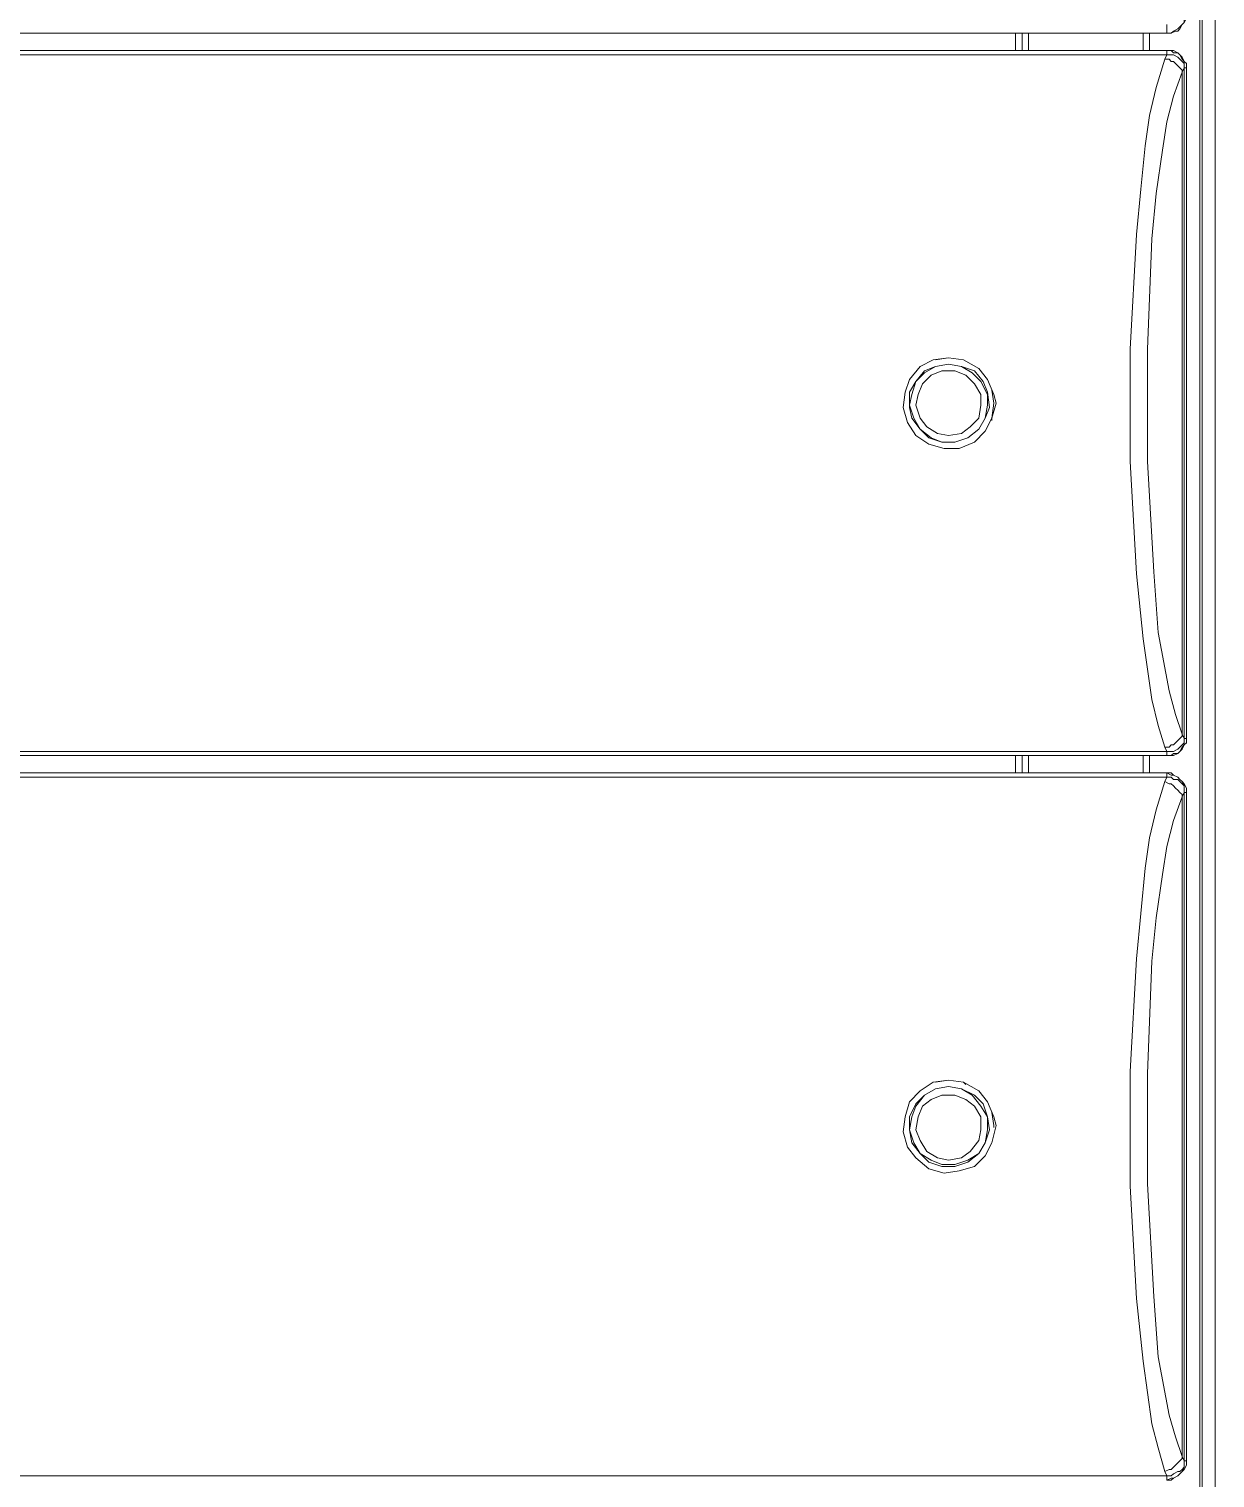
# Model space of a CAD drawing. Header units: centimetres. Extents: x 1.7 to 14.7, y -6.1 to 6.1.
# Drawn here: x 5.97 to 7.904, y -2.346 to 0.018 of the extents above; entities that cross this region are included whole.
import ezdxf

# ---------------------------------------------------------------- set-up
doc = ezdxf.new("R2010")
doc.units = ezdxf.units.CM
doc.header["$MEASUREMENT"] = 0
doc.layers.add('Camada 1', color=7, linetype='Continuous')

msp = doc.modelspace()

# ---------------------------------------------------------------- linework, layer by layer
at = {"layer": 'Camada 1', "color": 251, "lineweight": 9}
for points in [[(7.90438, 3.57187), (7.90438, 3.57187), (7.90438, -3.57815), (7.90438, -3.57815)], [(7.87967, 3.54011), (7.87967, 3.54011), (7.87967, -3.54286), (7.87967, -3.54286)], [(7.8832, -3.54639), (7.8832, -3.54639), (7.8832, 3.54364), (7.8832, 3.54364)], [(7.82602, 0.01097), (7.82602, 0.01097), (4.1148, 0.01097), (4.1148, 0.01097)], [(4.1148, 0.01097), (4.1148, 0.01097), (7.82602, 0.01097), (7.82602, 0.01097)], [(7.57908, -0.01726), (7.57908, -0.01726), (7.57908, 0.01097), (7.57908, 0.01097)], [(7.58966, 0.01097), (7.58966, 0.01097), (7.58966, -0.01726), (7.58966, -0.01726)], [(7.58966, -0.01726), (7.58966, -0.01726), (7.58966, 0.01097), (7.58966, 0.01097)], [(7.60024, 0.01097), (7.60024, 0.01097), (7.60024, -0.01726), (7.60024, -0.01726)], [(7.78722, -0.01726), (7.78722, -0.01726), (7.78722, 0.01097), (7.78722, 0.01097)], [(7.78722, -0.01726), (7.78722, -0.01726), (7.78722, 0.01097), (7.78722, 0.01097)], [(7.7978, 0.01097), (7.7978, 0.01097), (7.7978, -0.01726), (7.7978, -0.01726)], [(7.82602, 0.01097), (7.82602, 0.01097), (7.82602, 0.01097), (7.82602, 0.01097)], [(4.1148, -0.01726), (4.1148, -0.01726), (7.82602, -0.01726), (7.82602, -0.01726)], [(7.82602, -0.01726), (7.82602, -0.01726), (4.1148, -0.01726), (4.1148, -0.01726)], [(7.82602, -0.01726), (7.82602, -0.01726), (7.82602, -0.01726), (7.82602, -0.01726)], [(7.82602, -0.01726), (7.82602, -0.01726), (7.82602, -0.01726), (7.82602, -0.01726)], [(7.82602, -0.02431), (7.82602, -0.02431), (4.1148, -0.02431), (4.1148, -0.02431)], [(7.82249, -0.03137), (7.82249, -0.03137), (7.82602, -0.02431), (7.82602, -0.02431)], [(7.85424, -0.04548), (7.85424, -0.04548), (7.85072, -0.05253), (7.85072, -0.05253)], [(7.85424, -0.04548), (7.85424, -0.04548), (7.85424, -0.04548), (7.85424, -0.04548)], [(7.85424, -0.04548), (7.85424, -0.04548), (7.85424, -1.13909), (7.85424, -1.13909)], [(7.85777, -0.04548), (7.85777, -0.04548), (7.85424, -0.04548), (7.85424, -0.04548)], [(7.85777, -1.13909), (7.85777, -1.13909), (7.85777, -0.04548), (7.85777, -0.04548)], [(7.85072, -1.13203), (7.85072, -1.13203), (7.85072, -0.05253), (7.85072, -0.05253)], [(7.44855, -0.52173), (7.44855, -0.52173), (7.46972, -0.5182), (7.46972, -0.5182)], [(7.85072, -1.13203), (7.85072, -1.13203), (7.85424, -1.13909), (7.85424, -1.13909)], [(7.82602, -1.16026), (7.82602, -1.16026), (7.82249, -1.1532), (7.82249, -1.1532)], [(7.85424, -1.13909), (7.85424, -1.13909), (7.85424, -1.13909), (7.85424, -1.13909)], [(7.85424, -1.13909), (7.85424, -1.13909), (7.85777, -1.13909), (7.85777, -1.13909)], [(4.1148, -1.16026), (4.1148, -1.16026), (7.82602, -1.16026), (7.82602, -1.16026)], [(7.82602, -1.16731), (7.82602, -1.16731), (4.1148, -1.16731), (4.1148, -1.16731)], [(4.1148, -1.16731), (4.1148, -1.16731), (7.82602, -1.16731), (7.82602, -1.16731)], [(7.57908, -1.19554), (7.57908, -1.19554), (7.57908, -1.16731), (7.57908, -1.16731)], [(7.58966, -1.16731), (7.58966, -1.16731), (7.58966, -1.19554), (7.58966, -1.19554)], [(7.58966, -1.19554), (7.58966, -1.19554), (7.58966, -1.16731), (7.58966, -1.16731)], [(7.60024, -1.16731), (7.60024, -1.16731), (7.60024, -1.19554), (7.60024, -1.19554)], [(7.78722, -1.19554), (7.78722, -1.19554), (7.78722, -1.16731), (7.78722, -1.16731)], [(7.78722, -1.19554), (7.78722, -1.19554), (7.78722, -1.16731), (7.78722, -1.16731)], [(7.7978, -1.16731), (7.7978, -1.16731), (7.7978, -1.19554), (7.7978, -1.19554)], [(7.82602, -1.16731), (7.82602, -1.16731), (7.82602, -1.16731), (7.82602, -1.16731)], [(7.82602, -1.16731), (7.82602, -1.16731), (7.82602, -1.16731), (7.82602, -1.16731)], [(4.1148, -1.19554), (4.1148, -1.19554), (7.82602, -1.19554), (7.82602, -1.19554)], [(7.82602, -1.19554), (7.82602, -1.19554), (4.1148, -1.19554), (4.1148, -1.19554)], [(7.82602, -1.20259), (7.82602, -1.20259), (4.1148, -1.20259), (4.1148, -1.20259)], [(7.82249, -1.20965), (7.82249, -1.20965), (7.82602, -1.20259), (7.82602, -1.20259)], [(7.82602, -1.19554), (7.82602, -1.19554), (7.82602, -1.19554), (7.82602, -1.19554)], [(7.82602, -1.19554), (7.82602, -1.19554), (7.82602, -1.19554), (7.82602, -1.19554)], [(7.85424, -1.22729), (7.85424, -1.22729), (7.85072, -1.23434), (7.85072, -1.23434)], [(7.85424, -1.22729), (7.85424, -1.22729), (7.85424, -1.22729), (7.85424, -1.22729)], [(7.85424, -1.22729), (7.85424, -1.22729), (7.85424, -2.31737), (7.85424, -2.31737)], [(7.85777, -1.22729), (7.85777, -1.22729), (7.85424, -1.22729), (7.85424, -1.22729)], [(7.85777, -2.31737), (7.85777, -2.31737), (7.85777, -1.22729), (7.85777, -1.22729)], [(7.85072, -2.31031), (7.85072, -2.31031), (7.85072, -1.23434), (7.85072, -1.23434)], [(7.44855, -1.70001), (7.44855, -1.70001), (7.46972, -1.69648), (7.46972, -1.69648)], [(7.85072, -2.31031), (7.85072, -2.31031), (7.85424, -2.31737), (7.85424, -2.31737)], [(7.82602, -2.34206), (7.82602, -2.34206), (7.82249, -2.33501), (7.82249, -2.33501)], [(7.85424, -2.31737), (7.85424, -2.31737), (7.85424, -2.31737), (7.85424, -2.31737)], [(7.85424, -2.31737), (7.85424, -2.31737), (7.85777, -2.31737), (7.85777, -2.31737)], [(4.1148, -2.34206), (4.1148, -2.34206), (7.82602, -2.34206), (7.82602, -2.34206)]]:
    msp.add_open_spline(points, degree=3, dxfattribs=at)
for points, knots in [([(7.82602, 0.01097), (7.82602, 0.01097), (7.83308, 0.01097), (7.83308, 0.01097), (7.83308, 0.01097), (7.83661, 0.01449), (7.83661, 0.01449), (7.83661, 0.01449), (7.84366, 0.01802), (7.84366, 0.01802), (7.84366, 0.01802), (7.84719, 0.02155), (7.84719, 0.02155), (7.84719, 0.02155), (7.85072, 0.02508), (7.85072, 0.02508), (7.85072, 0.02508), (7.85424, 0.0286), (7.85424, 0.0286), (7.85424, 0.0286), (7.85424, 0.03566), (7.85424, 0.03566), (7.85424, 0.03566), (7.85424, 0.04272), (7.85424, 0.04272)], [0, 0, 0, 0, 0.125, 0.125, 0.125, 0.25, 0.25, 0.25, 0.375, 0.375, 0.375, 0.5, 0.5, 0.5, 0.625, 0.625, 0.625, 0.75, 0.75, 0.75, 0.875, 0.875, 0.875, 1, 1, 1, 1]), ([(7.85777, 0.03919), (7.85777, 0.03919), (7.85777, 0.03566), (7.85777, 0.03566), (7.85777, 0.03566), (7.85424, 0.0286), (7.85424, 0.0286), (7.85424, 0.0286), (7.85072, 0.02508), (7.85072, 0.02508), (7.85072, 0.02508), (7.84719, 0.01802), (7.84719, 0.01802), (7.84719, 0.01802), (7.84366, 0.01449), (7.84366, 0.01449), (7.84366, 0.01449), (7.84013, 0.01449), (7.84013, 0.01449), (7.84013, 0.01449), (7.83308, 0.01097), (7.83308, 0.01097), (7.83308, 0.01097), (7.82602, 0.01097), (7.82602, 0.01097)], [0, 0, 0, 0, 0.125, 0.125, 0.125, 0.25, 0.25, 0.25, 0.375, 0.375, 0.375, 0.5, 0.5, 0.5, 0.625, 0.625, 0.625, 0.75, 0.75, 0.75, 0.875, 0.875, 0.875, 1, 1, 1, 1]), ([(7.82602, 0.01097), (7.82602, 0.01097), (7.82602, 0.01097), (7.82602, 0.01097), (7.82602, 0.01097), (7.82602, 0.01449), (7.82602, 0.01449), (7.82602, 0.01449), (7.82602, 0.01802), (7.82602, 0.01802), (7.82602, 0.01802), (7.82602, 0.02155), (7.82602, 0.02155), (7.82602, 0.02155), (7.82602, 0.02508), (7.82602, 0.02508)], [0, 0, 0, 0, 0.2, 0.2, 0.2, 0.4, 0.4, 0.4, 0.6, 0.6, 0.6, 0.8, 0.8, 0.8, 1, 1, 1, 1]), ([(7.82602, -0.01726), (7.82602, -0.01726), (7.83308, -0.01726), (7.83308, -0.01726), (7.83308, -0.01726), (7.83661, -0.02079), (7.83661, -0.02079), (7.83661, -0.02079), (7.84366, -0.02079), (7.84366, -0.02079), (7.84366, -0.02079), (7.84719, -0.02431), (7.84719, -0.02431), (7.84719, -0.02431), (7.85072, -0.03137), (7.85072, -0.03137), (7.85072, -0.03137), (7.85424, -0.0349), (7.85424, -0.0349), (7.85424, -0.0349), (7.85424, -0.04195), (7.85424, -0.04195), (7.85424, -0.04195), (7.85424, -0.04548), (7.85424, -0.04548)], [0, 0, 0, 0, 0.125, 0.125, 0.125, 0.25, 0.25, 0.25, 0.375, 0.375, 0.375, 0.5, 0.5, 0.5, 0.625, 0.625, 0.625, 0.75, 0.75, 0.75, 0.875, 0.875, 0.875, 1, 1, 1, 1]), ([(7.82602, -0.02431), (7.82602, -0.02431), (7.82602, -0.02079), (7.82602, -0.02079), (7.82602, -0.02079), (7.82602, -0.01726), (7.82602, -0.01726)], [0, 0, 0, 0, 0.5, 0.5, 0.5, 1, 1, 1, 1]), ([(7.82602, -0.01726), (7.82602, -0.01726), (7.83308, -0.01726), (7.83308, -0.01726), (7.83308, -0.01726), (7.83661, -0.02079), (7.83661, -0.02079), (7.83661, -0.02079), (7.84366, -0.02079), (7.84366, -0.02079), (7.84366, -0.02079), (7.84719, -0.02431), (7.84719, -0.02431), (7.84719, -0.02431), (7.85072, -0.03137), (7.85072, -0.03137), (7.85072, -0.03137), (7.85424, -0.0349), (7.85424, -0.0349), (7.85424, -0.0349), (7.85424, -0.04195), (7.85424, -0.04195), (7.85424, -0.04195), (7.85424, -0.04548), (7.85424, -0.04548)], [0, 0, 0, 0, 0.125, 0.125, 0.125, 0.25, 0.25, 0.25, 0.375, 0.375, 0.375, 0.5, 0.5, 0.5, 0.625, 0.625, 0.625, 0.75, 0.75, 0.75, 0.875, 0.875, 0.875, 1, 1, 1, 1]), ([(7.85777, -0.04548), (7.85777, -0.04548), (7.85777, -0.03842), (7.85777, -0.03842), (7.85777, -0.03842), (7.85424, -0.0349), (7.85424, -0.0349), (7.85424, -0.0349), (7.85072, -0.02784), (7.85072, -0.02784), (7.85072, -0.02784), (7.84719, -0.02431), (7.84719, -0.02431), (7.84719, -0.02431), (7.84366, -0.02079), (7.84366, -0.02079), (7.84366, -0.02079), (7.83661, -0.01726), (7.83661, -0.01726), (7.83661, -0.01726), (7.83308, -0.01726), (7.83308, -0.01726), (7.83308, -0.01726), (7.82602, -0.01726), (7.82602, -0.01726)], [0, 0, 0, 0, 0.125, 0.125, 0.125, 0.25, 0.25, 0.25, 0.375, 0.375, 0.375, 0.5, 0.5, 0.5, 0.625, 0.625, 0.625, 0.75, 0.75, 0.75, 0.875, 0.875, 0.875, 1, 1, 1, 1]), ([(7.82249, -1.1532), (7.82249, -1.1532), (7.81191, -1.11792), (7.81191, -1.11792), (7.81191, -1.11792), (7.80133, -1.07559), (7.80133, -1.07559), (7.80133, -1.07559), (7.78722, -0.97681), (7.78722, -0.97681), (7.78722, -0.97681), (7.77663, -0.87098), (7.77663, -0.87098), (7.77663, -0.87098), (7.76605, -0.68753), (7.76605, -0.68753), (7.76605, -0.68753), (7.76605, -0.50409), (7.76605, -0.50409), (7.76605, -0.50409), (7.77663, -0.31712), (7.77663, -0.31712), (7.77663, -0.31712), (7.78369, -0.24304), (7.78369, -0.24304), (7.78369, -0.24304), (7.79074, -0.17248), (7.79074, -0.17248), (7.79074, -0.17248), (7.7978, -0.12309), (7.7978, -0.12309), (7.7978, -0.12309), (7.80838, -0.07723), (7.80838, -0.07723), (7.80838, -0.07723), (7.82249, -0.03137), (7.82249, -0.03137)], [0, 0, 0, 0, 0.0833333, 0.0833333, 0.0833333, 0.1666667, 0.1666667, 0.1666667, 0.25, 0.25, 0.25, 0.3333333, 0.3333333, 0.3333333, 0.4166667, 0.4166667, 0.4166667, 0.5, 0.5, 0.5, 0.5833333, 0.5833333, 0.5833333, 0.6666667, 0.6666667, 0.6666667, 0.75, 0.75, 0.75, 0.8333333, 0.8333333, 0.8333333, 0.9166667, 0.9166667, 0.9166667, 1, 1, 1, 1]), ([(7.82249, -0.03137), (7.82249, -0.03137), (7.82955, -0.03137), (7.82955, -0.03137), (7.82955, -0.03137), (7.83308, -0.0349), (7.83308, -0.0349), (7.83308, -0.0349), (7.83661, -0.0349), (7.83661, -0.0349), (7.83661, -0.0349), (7.84013, -0.03842), (7.84013, -0.03842), (7.84013, -0.03842), (7.84366, -0.04195), (7.84366, -0.04195), (7.84366, -0.04195), (7.84719, -0.04548), (7.84719, -0.04548), (7.84719, -0.04548), (7.85072, -0.04901), (7.85072, -0.04901), (7.85072, -0.04901), (7.85072, -0.05253), (7.85072, -0.05253)], [0, 0, 0, 0, 0.125, 0.125, 0.125, 0.25, 0.25, 0.25, 0.375, 0.375, 0.375, 0.5, 0.5, 0.5, 0.625, 0.625, 0.625, 0.75, 0.75, 0.75, 0.875, 0.875, 0.875, 1, 1, 1, 1]), ([(7.82602, -0.02431), (7.82602, -0.02431), (7.83308, -0.02431), (7.83308, -0.02431), (7.83308, -0.02431), (7.83661, -0.02431), (7.83661, -0.02431), (7.83661, -0.02431), (7.84366, -0.02784), (7.84366, -0.02784), (7.84366, -0.02784), (7.84719, -0.03137), (7.84719, -0.03137), (7.84719, -0.03137), (7.85072, -0.0349), (7.85072, -0.0349), (7.85072, -0.0349), (7.85424, -0.03842), (7.85424, -0.03842), (7.85424, -0.03842), (7.85424, -0.04195), (7.85424, -0.04195), (7.85424, -0.04195), (7.85424, -0.04548), (7.85424, -0.04548)], [0, 0, 0, 0, 0.125, 0.125, 0.125, 0.25, 0.25, 0.25, 0.375, 0.375, 0.375, 0.5, 0.5, 0.5, 0.625, 0.625, 0.625, 0.75, 0.75, 0.75, 0.875, 0.875, 0.875, 1, 1, 1, 1]), ([(7.85072, -0.05253), (7.85072, -0.05253), (7.83661, -0.09134), (7.83661, -0.09134), (7.83661, -0.09134), (7.82602, -0.13367), (7.82602, -0.13367), (7.82602, -0.13367), (7.81897, -0.17954), (7.81897, -0.17954), (7.81897, -0.17954), (7.80838, -0.25009), (7.80838, -0.25009), (7.80838, -0.25009), (7.80133, -0.32417), (7.80133, -0.32417), (7.80133, -0.32417), (7.79427, -0.50409), (7.79427, -0.50409), (7.79427, -0.50409), (7.79427, -0.68753), (7.79427, -0.68753), (7.79427, -0.68753), (7.80486, -0.86745), (7.80486, -0.86745), (7.80486, -0.86745), (7.81191, -0.96623), (7.81191, -0.96623), (7.81191, -0.96623), (7.82955, -1.06148), (7.82955, -1.06148), (7.82955, -1.06148), (7.84013, -1.10028), (7.84013, -1.10028), (7.84013, -1.10028), (7.85072, -1.13203), (7.85072, -1.13203)], [0, 0, 0, 0, 0.0833333, 0.0833333, 0.0833333, 0.1666667, 0.1666667, 0.1666667, 0.25, 0.25, 0.25, 0.3333333, 0.3333333, 0.3333333, 0.4166667, 0.4166667, 0.4166667, 0.5, 0.5, 0.5, 0.5833333, 0.5833333, 0.5833333, 0.6666667, 0.6666667, 0.6666667, 0.75, 0.75, 0.75, 0.8333333, 0.8333333, 0.8333333, 0.9166667, 0.9166667, 0.9166667, 1, 1, 1, 1]), ([(7.54733, -0.59228), (7.54733, -0.59228), (7.54027, -0.61698), (7.54027, -0.61698), (7.54027, -0.61698), (7.52969, -0.63815), (7.52969, -0.63815), (7.52969, -0.63815), (7.51205, -0.65579), (7.51205, -0.65579), (7.51205, -0.65579), (7.48736, -0.66637), (7.48736, -0.66637), (7.48736, -0.66637), (7.46266, -0.66637), (7.46266, -0.66637), (7.46266, -0.66637), (7.43797, -0.65931), (7.43797, -0.65931), (7.43797, -0.65931), (7.4168, -0.6452), (7.4168, -0.6452), (7.4168, -0.6452), (7.40269, -0.62403), (7.40269, -0.62403), (7.40269, -0.62403), (7.39563, -0.59934), (7.39563, -0.59934), (7.39563, -0.59934), (7.39916, -0.57465), (7.39916, -0.57465), (7.39916, -0.57465), (7.40622, -0.55348), (7.40622, -0.55348), (7.40622, -0.55348), (7.42386, -0.53231), (7.42386, -0.53231), (7.42386, -0.53231), (7.44502, -0.52173), (7.44502, -0.52173), (7.44502, -0.52173), (7.46972, -0.5182), (7.46972, -0.5182), (7.46972, -0.5182), (7.49441, -0.52173), (7.49441, -0.52173), (7.49441, -0.52173), (7.51911, -0.53584), (7.51911, -0.53584), (7.51911, -0.53584), (7.53322, -0.55348), (7.53322, -0.55348), (7.53322, -0.55348), (7.5438, -0.57817), (7.5438, -0.57817), (7.5438, -0.57817), (7.54733, -0.59228), (7.54733, -0.59228)], [0, 0, 0, 0, 0.0526316, 0.0526316, 0.0526316, 0.1052632, 0.1052632, 0.1052632, 0.1578947, 0.1578947, 0.1578947, 0.2105263, 0.2105263, 0.2105263, 0.2631579, 0.2631579, 0.2631579, 0.3157895, 0.3157895, 0.3157895, 0.3684211, 0.3684211, 0.3684211, 0.4210526, 0.4210526, 0.4210526, 0.4736842, 0.4736842, 0.4736842, 0.5263158, 0.5263158, 0.5263158, 0.5789474, 0.5789474, 0.5789474, 0.6315789, 0.6315789, 0.6315789, 0.6842105, 0.6842105, 0.6842105, 0.7368421, 0.7368421, 0.7368421, 0.7894737, 0.7894737, 0.7894737, 0.8421053, 0.8421053, 0.8421053, 0.8947368, 0.8947368, 0.8947368, 0.9473684, 0.9473684, 0.9473684, 1, 1, 1, 1]), ([(7.46972, -0.52878), (7.46972, -0.52878), (7.49088, -0.53231), (7.49088, -0.53231), (7.49088, -0.53231), (7.50852, -0.5429), (7.50852, -0.5429), (7.50852, -0.5429), (7.52263, -0.55701), (7.52263, -0.55701), (7.52263, -0.55701), (7.53322, -0.57817), (7.53322, -0.57817), (7.53322, -0.57817), (7.53322, -0.59581), (7.53322, -0.59581), (7.53322, -0.59581), (7.52969, -0.61698), (7.52969, -0.61698), (7.52969, -0.61698), (7.51911, -0.63462), (7.51911, -0.63462), (7.51911, -0.63462), (7.50147, -0.64873), (7.50147, -0.64873), (7.50147, -0.64873), (7.4803, -0.65579), (7.4803, -0.65579), (7.4803, -0.65579), (7.45913, -0.65579), (7.45913, -0.65579), (7.45913, -0.65579), (7.44149, -0.64873), (7.44149, -0.64873), (7.44149, -0.64873), (7.42386, -0.63462), (7.42386, -0.63462), (7.42386, -0.63462), (7.41327, -0.61698), (7.41327, -0.61698), (7.41327, -0.61698), (7.40622, -0.59581), (7.40622, -0.59581), (7.40622, -0.59581), (7.40974, -0.57817), (7.40974, -0.57817), (7.40974, -0.57817), (7.4168, -0.55701), (7.4168, -0.55701), (7.4168, -0.55701), (7.43091, -0.5429), (7.43091, -0.5429), (7.43091, -0.5429), (7.44855, -0.53231), (7.44855, -0.53231), (7.44855, -0.53231), (7.46972, -0.52878), (7.46972, -0.52878)], [0, 0, 0, 0, 0.0526316, 0.0526316, 0.0526316, 0.1052632, 0.1052632, 0.1052632, 0.1578947, 0.1578947, 0.1578947, 0.2105263, 0.2105263, 0.2105263, 0.2631579, 0.2631579, 0.2631579, 0.3157895, 0.3157895, 0.3157895, 0.3684211, 0.3684211, 0.3684211, 0.4210526, 0.4210526, 0.4210526, 0.4736842, 0.4736842, 0.4736842, 0.5263158, 0.5263158, 0.5263158, 0.5789474, 0.5789474, 0.5789474, 0.6315789, 0.6315789, 0.6315789, 0.6842105, 0.6842105, 0.6842105, 0.7368421, 0.7368421, 0.7368421, 0.7894737, 0.7894737, 0.7894737, 0.8421053, 0.8421053, 0.8421053, 0.8947368, 0.8947368, 0.8947368, 0.9473684, 0.9473684, 0.9473684, 1, 1, 1, 1]), ([(7.46972, -0.52878), (7.46972, -0.52878), (7.44855, -0.53231), (7.44855, -0.53231), (7.44855, -0.53231), (7.43091, -0.53937), (7.43091, -0.53937), (7.43091, -0.53937), (7.4168, -0.55701), (7.4168, -0.55701), (7.4168, -0.55701), (7.40622, -0.57465), (7.40622, -0.57465), (7.40622, -0.57465), (7.40622, -0.59934), (7.40622, -0.59934), (7.40622, -0.59934), (7.40974, -0.61698), (7.40974, -0.61698), (7.40974, -0.61698), (7.42386, -0.63462), (7.42386, -0.63462), (7.42386, -0.63462), (7.43797, -0.64873), (7.43797, -0.64873), (7.43797, -0.64873), (7.45913, -0.65579), (7.45913, -0.65579), (7.45913, -0.65579), (7.4803, -0.65579), (7.4803, -0.65579), (7.4803, -0.65579), (7.50147, -0.64873), (7.50147, -0.64873), (7.50147, -0.64873), (7.51911, -0.63462), (7.51911, -0.63462), (7.51911, -0.63462), (7.52969, -0.61698), (7.52969, -0.61698), (7.52969, -0.61698), (7.53674, -0.59934), (7.53674, -0.59934), (7.53674, -0.59934), (7.53322, -0.57465), (7.53322, -0.57465), (7.53322, -0.57465), (7.52616, -0.55701), (7.52616, -0.55701), (7.52616, -0.55701), (7.51205, -0.53937), (7.51205, -0.53937), (7.51205, -0.53937), (7.49088, -0.53231), (7.49088, -0.53231), (7.49088, -0.53231), (7.46972, -0.52878), (7.46972, -0.52878)], [0, 0, 0, 0, 0.0526316, 0.0526316, 0.0526316, 0.1052632, 0.1052632, 0.1052632, 0.1578947, 0.1578947, 0.1578947, 0.2105263, 0.2105263, 0.2105263, 0.2631579, 0.2631579, 0.2631579, 0.3157895, 0.3157895, 0.3157895, 0.3684211, 0.3684211, 0.3684211, 0.4210526, 0.4210526, 0.4210526, 0.4736842, 0.4736842, 0.4736842, 0.5263158, 0.5263158, 0.5263158, 0.5789474, 0.5789474, 0.5789474, 0.6315789, 0.6315789, 0.6315789, 0.6842105, 0.6842105, 0.6842105, 0.7368421, 0.7368421, 0.7368421, 0.7894737, 0.7894737, 0.7894737, 0.8421053, 0.8421053, 0.8421053, 0.8947368, 0.8947368, 0.8947368, 0.9473684, 0.9473684, 0.9473684, 1, 1, 1, 1]), ([(7.46972, -0.6452), (7.46972, -0.6452), (7.49088, -0.64167), (7.49088, -0.64167), (7.49088, -0.64167), (7.50499, -0.63109), (7.50499, -0.63109), (7.50499, -0.63109), (7.51911, -0.61698), (7.51911, -0.61698), (7.51911, -0.61698), (7.52263, -0.59581), (7.52263, -0.59581), (7.52263, -0.59581), (7.52263, -0.57817), (7.52263, -0.57817), (7.52263, -0.57817), (7.51205, -0.56054), (7.51205, -0.56054), (7.51205, -0.56054), (7.49794, -0.54642), (7.49794, -0.54642), (7.49794, -0.54642), (7.4803, -0.53937), (7.4803, -0.53937), (7.4803, -0.53937), (7.45913, -0.53937), (7.45913, -0.53937), (7.45913, -0.53937), (7.44149, -0.54642), (7.44149, -0.54642), (7.44149, -0.54642), (7.42738, -0.56054), (7.42738, -0.56054), (7.42738, -0.56054), (7.42033, -0.57817), (7.42033, -0.57817), (7.42033, -0.57817), (7.4168, -0.59581), (7.4168, -0.59581), (7.4168, -0.59581), (7.42386, -0.61698), (7.42386, -0.61698), (7.42386, -0.61698), (7.43444, -0.63109), (7.43444, -0.63109), (7.43444, -0.63109), (7.45208, -0.64167), (7.45208, -0.64167), (7.45208, -0.64167), (7.46972, -0.6452), (7.46972, -0.6452)], [0, 0, 0, 0, 0.0588235, 0.0588235, 0.0588235, 0.1176471, 0.1176471, 0.1176471, 0.1764706, 0.1764706, 0.1764706, 0.2352941, 0.2352941, 0.2352941, 0.2941176, 0.2941176, 0.2941176, 0.3529412, 0.3529412, 0.3529412, 0.4117647, 0.4117647, 0.4117647, 0.4705882, 0.4705882, 0.4705882, 0.5294118, 0.5294118, 0.5294118, 0.5882353, 0.5882353, 0.5882353, 0.6470588, 0.6470588, 0.6470588, 0.7058824, 0.7058824, 0.7058824, 0.7647059, 0.7647059, 0.7647059, 0.8235294, 0.8235294, 0.8235294, 0.8823529, 0.8823529, 0.8823529, 0.9411765, 0.9411765, 0.9411765, 1, 1, 1, 1]), ([(7.54027, -0.57112), (7.54027, -0.57112), (7.5438, -0.59228), (7.5438, -0.59228), (7.5438, -0.59228), (7.54027, -0.61698), (7.54027, -0.61698), (7.54027, -0.61698), (7.54027, -0.62051), (7.54027, -0.62051)], [0, 0, 0, 0, 0.3333333, 0.3333333, 0.3333333, 0.6666667, 0.6666667, 0.6666667, 1, 1, 1, 1]), ([(7.82249, -1.1532), (7.82249, -1.1532), (7.82955, -1.1532), (7.82955, -1.1532), (7.82955, -1.1532), (7.83308, -1.14967), (7.83308, -1.14967), (7.83308, -1.14967), (7.83661, -1.14967), (7.83661, -1.14967), (7.83661, -1.14967), (7.84013, -1.14615), (7.84013, -1.14615), (7.84013, -1.14615), (7.84366, -1.14262), (7.84366, -1.14262), (7.84366, -1.14262), (7.84719, -1.13909), (7.84719, -1.13909), (7.84719, -1.13909), (7.85072, -1.13556), (7.85072, -1.13556), (7.85072, -1.13556), (7.85072, -1.13203), (7.85072, -1.13203)], [0, 0, 0, 0, 0.125, 0.125, 0.125, 0.25, 0.25, 0.25, 0.375, 0.375, 0.375, 0.5, 0.5, 0.5, 0.625, 0.625, 0.625, 0.75, 0.75, 0.75, 0.875, 0.875, 0.875, 1, 1, 1, 1]), ([(7.82602, -1.16026), (7.82602, -1.16026), (7.83308, -1.16026), (7.83308, -1.16026), (7.83308, -1.16026), (7.83661, -1.16026), (7.83661, -1.16026), (7.83661, -1.16026), (7.84366, -1.15673), (7.84366, -1.15673), (7.84366, -1.15673), (7.84719, -1.1532), (7.84719, -1.1532), (7.84719, -1.1532), (7.85072, -1.14967), (7.85072, -1.14967), (7.85072, -1.14967), (7.85424, -1.14615), (7.85424, -1.14615), (7.85424, -1.14615), (7.85424, -1.14262), (7.85424, -1.14262), (7.85424, -1.14262), (7.85424, -1.13909), (7.85424, -1.13909)], [0, 0, 0, 0, 0.125, 0.125, 0.125, 0.25, 0.25, 0.25, 0.375, 0.375, 0.375, 0.5, 0.5, 0.5, 0.625, 0.625, 0.625, 0.75, 0.75, 0.75, 0.875, 0.875, 0.875, 1, 1, 1, 1]), ([(7.82602, -1.16731), (7.82602, -1.16731), (7.83308, -1.16731), (7.83308, -1.16731), (7.83308, -1.16731), (7.83661, -1.16378), (7.83661, -1.16378), (7.83661, -1.16378), (7.84366, -1.16378), (7.84366, -1.16378), (7.84366, -1.16378), (7.84719, -1.16026), (7.84719, -1.16026), (7.84719, -1.16026), (7.85072, -1.1532), (7.85072, -1.1532), (7.85072, -1.1532), (7.85424, -1.14967), (7.85424, -1.14967), (7.85424, -1.14967), (7.85424, -1.14262), (7.85424, -1.14262), (7.85424, -1.14262), (7.85424, -1.13909), (7.85424, -1.13909)], [0, 0, 0, 0, 0.125, 0.125, 0.125, 0.25, 0.25, 0.25, 0.375, 0.375, 0.375, 0.5, 0.5, 0.5, 0.625, 0.625, 0.625, 0.75, 0.75, 0.75, 0.875, 0.875, 0.875, 1, 1, 1, 1]), ([(7.82602, -1.16731), (7.82602, -1.16731), (7.83308, -1.16731), (7.83308, -1.16731), (7.83308, -1.16731), (7.83661, -1.16378), (7.83661, -1.16378), (7.83661, -1.16378), (7.84366, -1.16378), (7.84366, -1.16378), (7.84366, -1.16378), (7.84719, -1.16026), (7.84719, -1.16026), (7.84719, -1.16026), (7.85072, -1.1532), (7.85072, -1.1532), (7.85072, -1.1532), (7.85424, -1.14967), (7.85424, -1.14967), (7.85424, -1.14967), (7.85424, -1.14262), (7.85424, -1.14262), (7.85424, -1.14262), (7.85424, -1.13909), (7.85424, -1.13909)], [0, 0, 0, 0, 0.125, 0.125, 0.125, 0.25, 0.25, 0.25, 0.375, 0.375, 0.375, 0.5, 0.5, 0.5, 0.625, 0.625, 0.625, 0.75, 0.75, 0.75, 0.875, 0.875, 0.875, 1, 1, 1, 1]), ([(7.82602, -1.16731), (7.82602, -1.16731), (7.83308, -1.16731), (7.83308, -1.16731), (7.83308, -1.16731), (7.83661, -1.16731), (7.83661, -1.16731), (7.83661, -1.16731), (7.84366, -1.16378), (7.84366, -1.16378), (7.84366, -1.16378), (7.84719, -1.16026), (7.84719, -1.16026), (7.84719, -1.16026), (7.85072, -1.15673), (7.85072, -1.15673), (7.85072, -1.15673), (7.85424, -1.14967), (7.85424, -1.14967), (7.85424, -1.14967), (7.85777, -1.14615), (7.85777, -1.14615), (7.85777, -1.14615), (7.85777, -1.13909), (7.85777, -1.13909)], [0, 0, 0, 0, 0.125, 0.125, 0.125, 0.25, 0.25, 0.25, 0.375, 0.375, 0.375, 0.5, 0.5, 0.5, 0.625, 0.625, 0.625, 0.75, 0.75, 0.75, 0.875, 0.875, 0.875, 1, 1, 1, 1]), ([(7.82602, -1.16731), (7.82602, -1.16731), (7.82602, -1.16731), (7.82602, -1.16731), (7.82602, -1.16731), (7.82602, -1.16378), (7.82602, -1.16378), (7.82602, -1.16378), (7.82602, -1.16026), (7.82602, -1.16026)], [0, 0, 0, 0, 0.3333333, 0.3333333, 0.3333333, 0.6666667, 0.6666667, 0.6666667, 1, 1, 1, 1]), ([(7.82602, -1.19554), (7.82602, -1.19554), (7.83308, -1.19906), (7.83308, -1.19906), (7.83308, -1.19906), (7.83661, -1.19906), (7.83661, -1.19906), (7.83661, -1.19906), (7.84366, -1.20259), (7.84366, -1.20259), (7.84366, -1.20259), (7.84719, -1.20612), (7.84719, -1.20612), (7.84719, -1.20612), (7.85072, -1.20965), (7.85072, -1.20965), (7.85072, -1.20965), (7.85424, -1.2167), (7.85424, -1.2167), (7.85424, -1.2167), (7.85424, -1.22023), (7.85424, -1.22023), (7.85424, -1.22023), (7.85424, -1.22729), (7.85424, -1.22729)], [0, 0, 0, 0, 0.125, 0.125, 0.125, 0.25, 0.25, 0.25, 0.375, 0.375, 0.375, 0.5, 0.5, 0.5, 0.625, 0.625, 0.625, 0.75, 0.75, 0.75, 0.875, 0.875, 0.875, 1, 1, 1, 1]), ([(7.82602, -1.20259), (7.82602, -1.20259), (7.82602, -1.20259), (7.82602, -1.20259), (7.82602, -1.20259), (7.82602, -1.19906), (7.82602, -1.19906), (7.82602, -1.19906), (7.82602, -1.19554), (7.82602, -1.19554)], [0, 0, 0, 0, 0.3333333, 0.3333333, 0.3333333, 0.6666667, 0.6666667, 0.6666667, 1, 1, 1, 1]), ([(7.82602, -1.19554), (7.82602, -1.19554), (7.83308, -1.19906), (7.83308, -1.19906), (7.83308, -1.19906), (7.83661, -1.19906), (7.83661, -1.19906), (7.83661, -1.19906), (7.84366, -1.20259), (7.84366, -1.20259), (7.84366, -1.20259), (7.84719, -1.20612), (7.84719, -1.20612), (7.84719, -1.20612), (7.85072, -1.20965), (7.85072, -1.20965), (7.85072, -1.20965), (7.85424, -1.2167), (7.85424, -1.2167), (7.85424, -1.2167), (7.85424, -1.22023), (7.85424, -1.22023), (7.85424, -1.22023), (7.85424, -1.22729), (7.85424, -1.22729)], [0, 0, 0, 0, 0.125, 0.125, 0.125, 0.25, 0.25, 0.25, 0.375, 0.375, 0.375, 0.5, 0.5, 0.5, 0.625, 0.625, 0.625, 0.75, 0.75, 0.75, 0.875, 0.875, 0.875, 1, 1, 1, 1]), ([(7.85777, -1.22729), (7.85777, -1.22729), (7.85777, -1.22023), (7.85777, -1.22023), (7.85777, -1.22023), (7.85424, -1.21317), (7.85424, -1.21317), (7.85424, -1.21317), (7.85072, -1.20965), (7.85072, -1.20965), (7.85072, -1.20965), (7.84719, -1.20612), (7.84719, -1.20612), (7.84719, -1.20612), (7.84366, -1.20259), (7.84366, -1.20259), (7.84366, -1.20259), (7.83661, -1.19906), (7.83661, -1.19906), (7.83661, -1.19906), (7.83308, -1.19554), (7.83308, -1.19554), (7.83308, -1.19554), (7.82602, -1.19554), (7.82602, -1.19554)], [0, 0, 0, 0, 0.125, 0.125, 0.125, 0.25, 0.25, 0.25, 0.375, 0.375, 0.375, 0.5, 0.5, 0.5, 0.625, 0.625, 0.625, 0.75, 0.75, 0.75, 0.875, 0.875, 0.875, 1, 1, 1, 1]), ([(7.82602, -1.20259), (7.82602, -1.20259), (7.83308, -1.20259), (7.83308, -1.20259), (7.83308, -1.20259), (7.83661, -1.20612), (7.83661, -1.20612), (7.83661, -1.20612), (7.84366, -1.20612), (7.84366, -1.20612), (7.84366, -1.20612), (7.84719, -1.20965), (7.84719, -1.20965), (7.84719, -1.20965), (7.85072, -1.21317), (7.85072, -1.21317), (7.85072, -1.21317), (7.85424, -1.2167), (7.85424, -1.2167), (7.85424, -1.2167), (7.85424, -1.22376), (7.85424, -1.22376), (7.85424, -1.22376), (7.85424, -1.22729), (7.85424, -1.22729)], [0, 0, 0, 0, 0.125, 0.125, 0.125, 0.25, 0.25, 0.25, 0.375, 0.375, 0.375, 0.5, 0.5, 0.5, 0.625, 0.625, 0.625, 0.75, 0.75, 0.75, 0.875, 0.875, 0.875, 1, 1, 1, 1]), ([(7.82249, -2.33501), (7.82249, -2.33501), (7.81191, -2.2962), (7.81191, -2.2962), (7.81191, -2.2962), (7.80133, -2.2574), (7.80133, -2.2574), (7.80133, -2.2574), (7.78722, -2.15509), (7.78722, -2.15509), (7.78722, -2.15509), (7.77663, -2.05278), (7.77663, -2.05278), (7.77663, -2.05278), (7.76605, -1.86934), (7.76605, -1.86934), (7.76605, -1.86934), (7.76605, -1.68237), (7.76605, -1.68237), (7.76605, -1.68237), (7.77663, -1.49892), (7.77663, -1.49892), (7.77663, -1.49892), (7.78369, -1.42484), (7.78369, -1.42484), (7.78369, -1.42484), (7.79074, -1.35076), (7.79074, -1.35076), (7.79074, -1.35076), (7.7978, -1.30137), (7.7978, -1.30137), (7.7978, -1.30137), (7.80838, -1.25551), (7.80838, -1.25551), (7.80838, -1.25551), (7.82249, -1.20965), (7.82249, -1.20965)], [0, 0, 0, 0, 0.0833333, 0.0833333, 0.0833333, 0.1666667, 0.1666667, 0.1666667, 0.25, 0.25, 0.25, 0.3333333, 0.3333333, 0.3333333, 0.4166667, 0.4166667, 0.4166667, 0.5, 0.5, 0.5, 0.5833333, 0.5833333, 0.5833333, 0.6666667, 0.6666667, 0.6666667, 0.75, 0.75, 0.75, 0.8333333, 0.8333333, 0.8333333, 0.9166667, 0.9166667, 0.9166667, 1, 1, 1, 1]), ([(7.82249, -1.20965), (7.82249, -1.20965), (7.82955, -1.21317), (7.82955, -1.21317), (7.82955, -1.21317), (7.83308, -1.21317), (7.83308, -1.21317), (7.83308, -1.21317), (7.83661, -1.2167), (7.83661, -1.2167), (7.83661, -1.2167), (7.84013, -1.22023), (7.84013, -1.22023), (7.84013, -1.22023), (7.84366, -1.22376), (7.84366, -1.22376), (7.84366, -1.22376), (7.84719, -1.22729), (7.84719, -1.22729), (7.84719, -1.22729), (7.85072, -1.23081), (7.85072, -1.23081), (7.85072, -1.23081), (7.85072, -1.23434), (7.85072, -1.23434)], [0, 0, 0, 0, 0.125, 0.125, 0.125, 0.25, 0.25, 0.25, 0.375, 0.375, 0.375, 0.5, 0.5, 0.5, 0.625, 0.625, 0.625, 0.75, 0.75, 0.75, 0.875, 0.875, 0.875, 1, 1, 1, 1]), ([(7.85072, -1.23434), (7.85072, -1.23434), (7.83661, -1.27315), (7.83661, -1.27315), (7.83661, -1.27315), (7.82602, -1.31548), (7.82602, -1.31548), (7.82602, -1.31548), (7.81897, -1.36134), (7.81897, -1.36134), (7.81897, -1.36134), (7.80838, -1.4319), (7.80838, -1.4319), (7.80838, -1.4319), (7.80133, -1.50245), (7.80133, -1.50245), (7.80133, -1.50245), (7.79427, -1.6859), (7.79427, -1.6859), (7.79427, -1.6859), (7.79427, -1.86581), (7.79427, -1.86581), (7.79427, -1.86581), (7.80486, -2.04926), (7.80486, -2.04926), (7.80486, -2.04926), (7.81191, -2.14804), (7.81191, -2.14804), (7.81191, -2.14804), (7.82955, -2.24328), (7.82955, -2.24328), (7.82955, -2.24328), (7.84013, -2.27856), (7.84013, -2.27856), (7.84013, -2.27856), (7.85072, -2.31031), (7.85072, -2.31031)], [0, 0, 0, 0, 0.0833333, 0.0833333, 0.0833333, 0.1666667, 0.1666667, 0.1666667, 0.25, 0.25, 0.25, 0.3333333, 0.3333333, 0.3333333, 0.4166667, 0.4166667, 0.4166667, 0.5, 0.5, 0.5, 0.5833333, 0.5833333, 0.5833333, 0.6666667, 0.6666667, 0.6666667, 0.75, 0.75, 0.75, 0.8333333, 0.8333333, 0.8333333, 0.9166667, 0.9166667, 0.9166667, 1, 1, 1, 1]), ([(7.54733, -1.77056), (7.54733, -1.77056), (7.54027, -1.79878), (7.54027, -1.79878), (7.54027, -1.79878), (7.52969, -1.81995), (7.52969, -1.81995), (7.52969, -1.81995), (7.51205, -1.83759), (7.51205, -1.83759), (7.51205, -1.83759), (7.48736, -1.84465), (7.48736, -1.84465), (7.48736, -1.84465), (7.46266, -1.84817), (7.46266, -1.84817), (7.46266, -1.84817), (7.43797, -1.84112), (7.43797, -1.84112), (7.43797, -1.84112), (7.4168, -1.82348), (7.4168, -1.82348), (7.4168, -1.82348), (7.40269, -1.80584), (7.40269, -1.80584), (7.40269, -1.80584), (7.39563, -1.78115), (7.39563, -1.78115), (7.39563, -1.78115), (7.39916, -1.75645), (7.39916, -1.75645), (7.39916, -1.75645), (7.40622, -1.73176), (7.40622, -1.73176), (7.40622, -1.73176), (7.42386, -1.71412), (7.42386, -1.71412), (7.42386, -1.71412), (7.44502, -1.70001), (7.44502, -1.70001), (7.44502, -1.70001), (7.46972, -1.69648), (7.46972, -1.69648), (7.46972, -1.69648), (7.49441, -1.70001), (7.49441, -1.70001), (7.49441, -1.70001), (7.51911, -1.71412), (7.51911, -1.71412), (7.51911, -1.71412), (7.53322, -1.73176), (7.53322, -1.73176), (7.53322, -1.73176), (7.5438, -1.75645), (7.5438, -1.75645), (7.5438, -1.75645), (7.54733, -1.77056), (7.54733, -1.77056)], [0, 0, 0, 0, 0.0526316, 0.0526316, 0.0526316, 0.1052632, 0.1052632, 0.1052632, 0.1578947, 0.1578947, 0.1578947, 0.2105263, 0.2105263, 0.2105263, 0.2631579, 0.2631579, 0.2631579, 0.3157895, 0.3157895, 0.3157895, 0.3684211, 0.3684211, 0.3684211, 0.4210526, 0.4210526, 0.4210526, 0.4736842, 0.4736842, 0.4736842, 0.5263158, 0.5263158, 0.5263158, 0.5789474, 0.5789474, 0.5789474, 0.6315789, 0.6315789, 0.6315789, 0.6842105, 0.6842105, 0.6842105, 0.7368421, 0.7368421, 0.7368421, 0.7894737, 0.7894737, 0.7894737, 0.8421053, 0.8421053, 0.8421053, 0.8947368, 0.8947368, 0.8947368, 0.9473684, 0.9473684, 0.9473684, 1, 1, 1, 1]), ([(7.46972, -1.69648), (7.46972, -1.69648), (7.49441, -1.70001), (7.49441, -1.70001), (7.49441, -1.70001), (7.49794, -1.70354), (7.49794, -1.70354)], [0, 0, 0, 0, 0.5, 0.5, 0.5, 1, 1, 1, 1]), ([(7.46972, -1.70706), (7.46972, -1.70706), (7.49088, -1.71059), (7.49088, -1.71059), (7.49088, -1.71059), (7.50852, -1.72117), (7.50852, -1.72117), (7.50852, -1.72117), (7.52263, -1.73881), (7.52263, -1.73881), (7.52263, -1.73881), (7.53322, -1.75645), (7.53322, -1.75645), (7.53322, -1.75645), (7.53322, -1.77762), (7.53322, -1.77762), (7.53322, -1.77762), (7.52969, -1.79878), (7.52969, -1.79878), (7.52969, -1.79878), (7.51911, -1.81642), (7.51911, -1.81642), (7.51911, -1.81642), (7.50147, -1.82701), (7.50147, -1.82701), (7.50147, -1.82701), (7.4803, -1.83406), (7.4803, -1.83406), (7.4803, -1.83406), (7.45913, -1.83406), (7.45913, -1.83406), (7.45913, -1.83406), (7.44149, -1.82701), (7.44149, -1.82701), (7.44149, -1.82701), (7.42386, -1.81642), (7.42386, -1.81642), (7.42386, -1.81642), (7.41327, -1.79878), (7.41327, -1.79878), (7.41327, -1.79878), (7.40622, -1.77762), (7.40622, -1.77762), (7.40622, -1.77762), (7.40974, -1.75645), (7.40974, -1.75645), (7.40974, -1.75645), (7.4168, -1.73881), (7.4168, -1.73881), (7.4168, -1.73881), (7.43091, -1.72117), (7.43091, -1.72117), (7.43091, -1.72117), (7.44855, -1.71059), (7.44855, -1.71059), (7.44855, -1.71059), (7.46972, -1.70706), (7.46972, -1.70706)], [0, 0, 0, 0, 0.0526316, 0.0526316, 0.0526316, 0.1052632, 0.1052632, 0.1052632, 0.1578947, 0.1578947, 0.1578947, 0.2105263, 0.2105263, 0.2105263, 0.2631579, 0.2631579, 0.2631579, 0.3157895, 0.3157895, 0.3157895, 0.3684211, 0.3684211, 0.3684211, 0.4210526, 0.4210526, 0.4210526, 0.4736842, 0.4736842, 0.4736842, 0.5263158, 0.5263158, 0.5263158, 0.5789474, 0.5789474, 0.5789474, 0.6315789, 0.6315789, 0.6315789, 0.6842105, 0.6842105, 0.6842105, 0.7368421, 0.7368421, 0.7368421, 0.7894737, 0.7894737, 0.7894737, 0.8421053, 0.8421053, 0.8421053, 0.8947368, 0.8947368, 0.8947368, 0.9473684, 0.9473684, 0.9473684, 1, 1, 1, 1]), ([(7.46972, -1.70706), (7.46972, -1.70706), (7.44855, -1.71059), (7.44855, -1.71059), (7.44855, -1.71059), (7.43091, -1.72117), (7.43091, -1.72117), (7.43091, -1.72117), (7.4168, -1.73528), (7.4168, -1.73528), (7.4168, -1.73528), (7.40622, -1.75645), (7.40622, -1.75645), (7.40622, -1.75645), (7.40622, -1.77762), (7.40622, -1.77762), (7.40622, -1.77762), (7.40974, -1.79878), (7.40974, -1.79878), (7.40974, -1.79878), (7.42386, -1.81642), (7.42386, -1.81642), (7.42386, -1.81642), (7.43797, -1.83054), (7.43797, -1.83054), (7.43797, -1.83054), (7.45913, -1.83759), (7.45913, -1.83759), (7.45913, -1.83759), (7.4803, -1.83759), (7.4803, -1.83759), (7.4803, -1.83759), (7.50147, -1.83054), (7.50147, -1.83054), (7.50147, -1.83054), (7.51911, -1.81642), (7.51911, -1.81642), (7.51911, -1.81642), (7.52969, -1.79878), (7.52969, -1.79878), (7.52969, -1.79878), (7.53674, -1.77762), (7.53674, -1.77762), (7.53674, -1.77762), (7.53322, -1.75645), (7.53322, -1.75645), (7.53322, -1.75645), (7.52616, -1.73528), (7.52616, -1.73528), (7.52616, -1.73528), (7.51205, -1.72117), (7.51205, -1.72117), (7.51205, -1.72117), (7.49088, -1.71059), (7.49088, -1.71059), (7.49088, -1.71059), (7.46972, -1.70706), (7.46972, -1.70706)], [0, 0, 0, 0, 0.0526316, 0.0526316, 0.0526316, 0.1052632, 0.1052632, 0.1052632, 0.1578947, 0.1578947, 0.1578947, 0.2105263, 0.2105263, 0.2105263, 0.2631579, 0.2631579, 0.2631579, 0.3157895, 0.3157895, 0.3157895, 0.3684211, 0.3684211, 0.3684211, 0.4210526, 0.4210526, 0.4210526, 0.4736842, 0.4736842, 0.4736842, 0.5263158, 0.5263158, 0.5263158, 0.5789474, 0.5789474, 0.5789474, 0.6315789, 0.6315789, 0.6315789, 0.6842105, 0.6842105, 0.6842105, 0.7368421, 0.7368421, 0.7368421, 0.7894737, 0.7894737, 0.7894737, 0.8421053, 0.8421053, 0.8421053, 0.8947368, 0.8947368, 0.8947368, 0.9473684, 0.9473684, 0.9473684, 1, 1, 1, 1]), ([(7.46972, -1.82701), (7.46972, -1.82701), (7.49088, -1.82348), (7.49088, -1.82348), (7.49088, -1.82348), (7.50499, -1.8129), (7.50499, -1.8129), (7.50499, -1.8129), (7.51911, -1.79526), (7.51911, -1.79526), (7.51911, -1.79526), (7.52263, -1.77762), (7.52263, -1.77762), (7.52263, -1.77762), (7.52263, -1.75645), (7.52263, -1.75645), (7.52263, -1.75645), (7.51205, -1.73881), (7.51205, -1.73881), (7.51205, -1.73881), (7.49794, -1.72823), (7.49794, -1.72823), (7.49794, -1.72823), (7.4803, -1.72117), (7.4803, -1.72117), (7.4803, -1.72117), (7.45913, -1.72117), (7.45913, -1.72117), (7.45913, -1.72117), (7.44149, -1.72823), (7.44149, -1.72823), (7.44149, -1.72823), (7.42738, -1.73881), (7.42738, -1.73881), (7.42738, -1.73881), (7.42033, -1.75645), (7.42033, -1.75645), (7.42033, -1.75645), (7.4168, -1.77762), (7.4168, -1.77762), (7.4168, -1.77762), (7.42386, -1.79526), (7.42386, -1.79526), (7.42386, -1.79526), (7.43444, -1.8129), (7.43444, -1.8129), (7.43444, -1.8129), (7.45208, -1.82348), (7.45208, -1.82348), (7.45208, -1.82348), (7.46972, -1.82701), (7.46972, -1.82701)], [0, 0, 0, 0, 0.0588235, 0.0588235, 0.0588235, 0.1176471, 0.1176471, 0.1176471, 0.1764706, 0.1764706, 0.1764706, 0.2352941, 0.2352941, 0.2352941, 0.2941176, 0.2941176, 0.2941176, 0.3529412, 0.3529412, 0.3529412, 0.4117647, 0.4117647, 0.4117647, 0.4705882, 0.4705882, 0.4705882, 0.5294118, 0.5294118, 0.5294118, 0.5882353, 0.5882353, 0.5882353, 0.6470588, 0.6470588, 0.6470588, 0.7058824, 0.7058824, 0.7058824, 0.7647059, 0.7647059, 0.7647059, 0.8235294, 0.8235294, 0.8235294, 0.8823529, 0.8823529, 0.8823529, 0.9411765, 0.9411765, 0.9411765, 1, 1, 1, 1]), ([(7.54027, -1.7494), (7.54027, -1.7494), (7.5438, -1.77056), (7.5438, -1.77056), (7.5438, -1.77056), (7.5438, -1.77409), (7.5438, -1.77409)], [0, 0, 0, 0, 0.5, 0.5, 0.5, 1, 1, 1, 1]), ([(7.82249, -2.33501), (7.82249, -2.33501), (7.82955, -2.33148), (7.82955, -2.33148), (7.82955, -2.33148), (7.83308, -2.33148), (7.83308, -2.33148), (7.83308, -2.33148), (7.83661, -2.32795), (7.83661, -2.32795), (7.83661, -2.32795), (7.84013, -2.32442), (7.84013, -2.32442), (7.84013, -2.32442), (7.84366, -2.3209), (7.84366, -2.3209), (7.84366, -2.3209), (7.84719, -2.31737), (7.84719, -2.31737), (7.84719, -2.31737), (7.85072, -2.31384), (7.85072, -2.31384), (7.85072, -2.31384), (7.85072, -2.31031), (7.85072, -2.31031)], [0, 0, 0, 0, 0.125, 0.125, 0.125, 0.25, 0.25, 0.25, 0.375, 0.375, 0.375, 0.5, 0.5, 0.5, 0.625, 0.625, 0.625, 0.75, 0.75, 0.75, 0.875, 0.875, 0.875, 1, 1, 1, 1]), ([(7.82602, -2.34206), (7.82602, -2.34206), (7.83308, -2.34206), (7.83308, -2.34206), (7.83308, -2.34206), (7.83661, -2.33854), (7.83661, -2.33854), (7.83661, -2.33854), (7.84366, -2.33501), (7.84366, -2.33501), (7.84366, -2.33501), (7.84719, -2.33501), (7.84719, -2.33501), (7.84719, -2.33501), (7.85072, -2.33148), (7.85072, -2.33148), (7.85072, -2.33148), (7.85424, -2.32795), (7.85424, -2.32795), (7.85424, -2.32795), (7.85424, -2.3209), (7.85424, -2.3209), (7.85424, -2.3209), (7.85424, -2.31737), (7.85424, -2.31737)], [0, 0, 0, 0, 0.125, 0.125, 0.125, 0.25, 0.25, 0.25, 0.375, 0.375, 0.375, 0.5, 0.5, 0.5, 0.625, 0.625, 0.625, 0.75, 0.75, 0.75, 0.875, 0.875, 0.875, 1, 1, 1, 1]), ([(7.82602, -2.34912), (7.82602, -2.34912), (7.83308, -2.34559), (7.83308, -2.34559), (7.83308, -2.34559), (7.83661, -2.34559), (7.83661, -2.34559), (7.83661, -2.34559), (7.84366, -2.34206), (7.84366, -2.34206), (7.84366, -2.34206), (7.84719, -2.33854), (7.84719, -2.33854), (7.84719, -2.33854), (7.85072, -2.33501), (7.85072, -2.33501), (7.85072, -2.33501), (7.85424, -2.32795), (7.85424, -2.32795), (7.85424, -2.32795), (7.85424, -2.32442), (7.85424, -2.32442), (7.85424, -2.32442), (7.85424, -2.31737), (7.85424, -2.31737)], [0, 0, 0, 0, 0.125, 0.125, 0.125, 0.25, 0.25, 0.25, 0.375, 0.375, 0.375, 0.5, 0.5, 0.5, 0.625, 0.625, 0.625, 0.75, 0.75, 0.75, 0.875, 0.875, 0.875, 1, 1, 1, 1]), ([(7.82602, -2.34912), (7.82602, -2.34912), (7.83308, -2.34559), (7.83308, -2.34559), (7.83308, -2.34559), (7.83661, -2.34559), (7.83661, -2.34559), (7.83661, -2.34559), (7.84366, -2.34206), (7.84366, -2.34206), (7.84366, -2.34206), (7.84719, -2.33854), (7.84719, -2.33854), (7.84719, -2.33854), (7.85072, -2.33501), (7.85072, -2.33501), (7.85072, -2.33501), (7.85424, -2.32795), (7.85424, -2.32795), (7.85424, -2.32795), (7.85424, -2.32442), (7.85424, -2.32442), (7.85424, -2.32442), (7.85424, -2.31737), (7.85424, -2.31737)], [0, 0, 0, 0, 0.125, 0.125, 0.125, 0.25, 0.25, 0.25, 0.375, 0.375, 0.375, 0.5, 0.5, 0.5, 0.625, 0.625, 0.625, 0.75, 0.75, 0.75, 0.875, 0.875, 0.875, 1, 1, 1, 1]), ([(7.82602, -2.34912), (7.82602, -2.34912), (7.83308, -2.34912), (7.83308, -2.34912), (7.83308, -2.34912), (7.83661, -2.34559), (7.83661, -2.34559), (7.83661, -2.34559), (7.84366, -2.34206), (7.84366, -2.34206), (7.84366, -2.34206), (7.84719, -2.33854), (7.84719, -2.33854), (7.84719, -2.33854), (7.85072, -2.33501), (7.85072, -2.33501), (7.85072, -2.33501), (7.85424, -2.33148), (7.85424, -2.33148), (7.85424, -2.33148), (7.85777, -2.32442), (7.85777, -2.32442), (7.85777, -2.32442), (7.85777, -2.31737), (7.85777, -2.31737)], [0, 0, 0, 0, 0.125, 0.125, 0.125, 0.25, 0.25, 0.25, 0.375, 0.375, 0.375, 0.5, 0.5, 0.5, 0.625, 0.625, 0.625, 0.75, 0.75, 0.75, 0.875, 0.875, 0.875, 1, 1, 1, 1]), ([(7.82602, -2.34912), (7.82602, -2.34912), (7.82602, -2.34912), (7.82602, -2.34912), (7.82602, -2.34912), (7.82602, -2.34559), (7.82602, -2.34559), (7.82602, -2.34559), (7.82602, -2.34206), (7.82602, -2.34206)], [0, 0, 0, 0, 0.3333333, 0.3333333, 0.3333333, 0.6666667, 0.6666667, 0.6666667, 1, 1, 1, 1])]:
    msp.add_open_spline(points, degree=3, knots=knots, dxfattribs=at)

doc.saveas('drawing.dxf')
